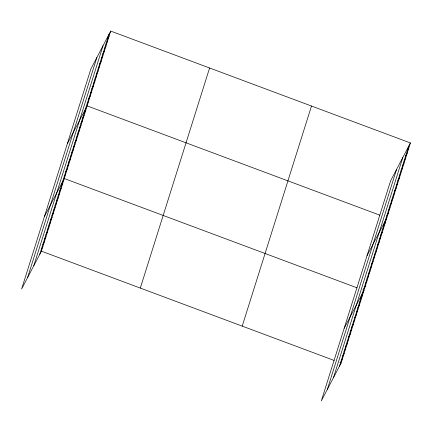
<?xml version="1.0" encoding="UTF-8"?>
<svg xmlns="http://www.w3.org/2000/svg" width="432" height="432" viewBox="0 0 432 432"><rect width="100%" height="100%" fill="white"/><g stroke="black" fill="none" stroke-linecap="round" stroke-linejoin="round"><path stroke-width="0.65" d="M27.599 277.576L96.881 57.483M33.777 265.756L103.059 45.662M39.771 254.286L109.053 34.193M110.689 31.066L90.882 68.953L21.6 289.046L41.407 251.159L110.689 31.066L410.4 142.954L341.118 363.047L321.311 400.934L390.593 180.841L410.4 142.954M140.314 288.079L209.596 67.986M242.212 326.122L311.494 106.029M327.305 389.464L396.592 169.371M333.488 377.644L402.77 157.55M339.482 366.174L408.764 146.081M107.487 39.182L109.118 36.056M105.916 44.172L107.552 41.04M104.344 49.156L105.98 46.03M102.773 54.146L104.409 51.019M101.201 59.135L102.838 56.009M99.635 64.125L101.266 60.998M98.064 69.115L99.695 65.988M96.493 74.104L98.129 70.978M94.921 79.088L96.557 75.962M93.35 84.078L94.986 80.951M91.778 89.068L93.415 85.941M90.212 94.057L91.843 90.931M88.641 99.047L90.277 95.92M87.07 104.036L88.706 100.91M67.327 143.786L87.134 105.894L379.863 215.179M83.975 113.864L85.612 110.738M82.453 118.708L84.083 115.582M80.924 123.552L82.561 120.42M79.402 128.39L81.038 125.264M77.879 133.234L79.515 130.108M76.356 138.078L77.987 134.951M74.828 142.916L76.464 139.79M73.305 147.76L74.941 144.634M71.782 152.604L73.418 149.477M70.259 157.442L71.89 154.316M68.731 162.286L70.367 159.16M67.208 167.13L68.845 164.003M65.686 171.968L67.322 168.842M64.163 176.812L65.794 173.686M44.464 216.416L64.271 178.529L356.999 287.809M61.112 186.494L62.748 183.368M59.589 191.338L61.22 188.212M58.061 196.182L59.697 193.055M56.538 201.02L58.174 197.894M55.015 205.864L56.651 202.738M53.492 210.708L55.123 207.581M51.964 215.546L53.6 212.42M50.441 220.39L52.078 217.264M48.919 225.234L50.555 222.107M47.396 230.072L49.027 226.946M45.868 234.916L47.504 231.79M44.345 239.76L45.981 236.633M42.822 244.598L44.458 241.472M41.299 249.442L42.93 246.316M407.192 151.07L408.829 147.944M405.626 156.06L407.257 152.933M404.055 161.05L405.691 157.923M402.484 166.034L404.12 162.907M400.912 171.023L402.548 167.897M399.341 176.013L400.977 172.886M397.775 181.003L399.406 177.876M396.203 185.992L397.834 182.866M394.632 190.982L396.268 187.855M393.061 195.971L394.697 192.839M391.489 200.956L393.125 197.829M389.918 205.945L391.554 202.819M388.352 210.935L389.983 207.808M386.78 215.924L388.417 212.798M367.038 255.674L386.845 217.787M383.686 225.752L385.317 222.626M382.158 230.596L383.794 227.47M380.635 235.44L382.271 232.313M379.112 240.278L380.749 237.152M377.59 245.122L379.22 241.996M376.061 249.966L377.698 246.839M374.539 254.804L376.175 251.678M373.016 259.648L374.652 256.522M371.493 264.492L373.124 261.365M369.965 269.336L371.601 266.204M368.442 274.174L370.078 271.048M366.919 279.018L368.555 275.891M365.396 283.862L367.027 280.73M363.868 288.7L365.504 285.574M344.174 328.304L363.982 290.417L362.815 289.98M360.823 298.388L362.459 295.256M359.3 303.226L360.931 300.1M357.772 308.07L359.408 304.943M356.249 312.914L357.885 309.782M354.726 317.752L356.362 314.626M353.203 322.596L354.834 319.469M351.675 327.44L353.311 324.313M350.152 332.278L351.788 329.152M348.629 337.122L350.26 333.995M347.101 341.966L348.737 338.839M345.578 346.804L347.215 343.678M344.056 351.648L345.692 348.521M342.533 356.492L344.164 353.365M341.005 361.33L342.641 358.204M41.407 251.159L334.136 360.439M339.952 362.61L341.118 363.047"/></g></svg>
